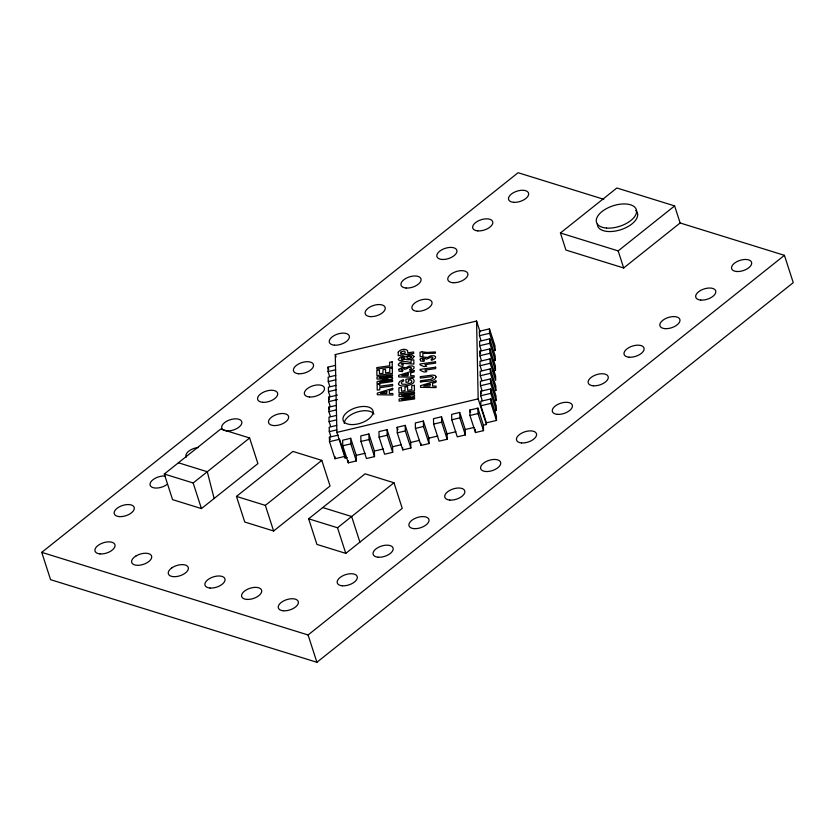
<?xml version="1.0" encoding="UTF-8"?>
<svg xmlns="http://www.w3.org/2000/svg" width="835" height="835" viewBox="0 0 835 835"><rect width="100%" height="100%" fill="white"/><g stroke="black" fill="none" stroke-linecap="round" stroke-linejoin="round"><path stroke-width="1.25" d="M398.514 383.672L399.683 381.48L403.326 379.612L403.691 380.864L401.238 382.472L401.844 384.11L406.029 384.319L409.787 383.411A2.662 1.367 -17.9 0 0 411.853 381.438L410.841 379.894L408.534 380.217L408.576 382.002L405.987 382.367L405.925 379.257L412.563 378.307C418.94 384.142 404.203 387.273 400.236 385.572A6.106 3.142 -17.9 0 1 398.514 383.672M680.128 222.976L623.682 267.972L565.932 250.062L560.421 232.996L616.877 188L674.617 205.911L680.128 222.976L784.43 255.333L793.25 282.647L316.903 662.28L50.57 579.667L41.75 552.353L518.097 172.72L603.768 199.294M164.297 474.029L220.753 429.033L249.623 437.989L257.9 463.602L201.444 508.588L172.574 499.633L164.297 474.029L193.167 482.985L201.444 508.588M193.167 482.985L249.623 437.989M236.472 496.418L292.928 451.422L321.799 460.377L330.075 485.991L273.619 530.987L244.749 522.021L236.472 496.418L265.342 505.373L273.619 530.987M265.342 505.373L321.799 460.377M560.421 232.996L618.161 250.907L674.617 205.911M308.647 518.806L365.104 473.821L393.974 482.776L402.251 508.379L345.794 553.375L316.924 544.42L308.647 518.806L337.528 527.762L345.794 553.375M337.528 527.762L393.974 482.776M41.75 552.353L308.084 634.976L784.43 255.333M347.151 457.517L345.137 457.998L336.87 432.394L335.273 354.551L476.576 321.047L480.125 332.017M329.637 376.481L328.061 371.596L327.978 367.149L335.545 365.354M492.546 350.971L495.071 350.366L494.978 345.92L489.467 328.854L479.373 331.245L479.467 335.691L481.043 340.576M328.061 371.596L335.639 369.801M479.467 335.691L489.56 333.301L489.467 328.854M335.753 375.364L328.176 377.159L328.27 381.605L329.846 386.48M492.754 360.981L495.27 360.376L495.186 355.929L489.675 338.864L479.572 341.254L479.666 345.7L481.242 350.575M328.27 381.605L335.837 379.81M479.666 345.7L489.759 343.31L489.675 338.864M335.952 385.373L328.385 387.169L328.479 391.615L330.044 396.489M481.451 360.584L479.874 355.71L479.781 351.264L489.874 348.873L495.385 365.939L495.479 370.385L492.953 370.99M328.479 391.615L336.046 389.82M479.874 355.71L489.968 353.32L489.874 348.873M330.253 406.499L328.677 401.625L328.583 397.178L337.423 395.08M490.082 358.873L490.166 363.329L495.687 380.395L495.593 375.948L490.082 358.873L479.989 361.273L480.073 365.72L481.649 370.594M328.677 401.625L337.507 399.527M480.073 365.72L490.166 363.329M330.462 416.508L328.886 411.634L328.792 407.188L336.359 405.392M493.36 390.999L495.886 390.404L495.802 385.958L490.281 368.882L480.188 371.283L480.282 375.729L481.858 380.603M328.886 411.634L336.453 409.839M480.282 375.729L490.375 373.329L490.281 368.882M336.568 415.392L329 417.187L329.084 421.644L330.66 426.518M493.568 401.009L496.094 400.414L496 395.967L490.489 378.892L480.396 381.292L480.49 385.739L482.056 390.613M329.084 421.644L336.662 419.848M480.49 385.739L490.583 383.338L490.489 378.892M336.766 425.401L329.199 427.196L329.293 431.653L330.869 436.528M482.265 400.623L480.689 395.748L480.595 391.291L490.688 388.901L496.209 405.977L496.293 410.423L493.777 411.018M329.293 431.653L336.86 429.858M480.689 395.748L490.782 393.348L490.688 388.901M336.87 432.394L478.173 398.88L476.576 321.047M329.491 441.652L339.594 439.262L345.105 456.338L335.012 458.728L329.491 441.652L329.408 437.206L338.238 435.118M486.408 422.823L496.501 420.433L496.408 415.976L490.896 398.911L480.803 401.301L480.897 405.747L486.408 422.823L486.44 424.493L483.413 425.203L483.517 430.63L475.449 432.54L469.938 415.475L469.823 410.048L477.902 408.138L483.413 425.203M480.897 405.747L490.99 403.357L490.896 398.911M350.721 438.302L342.653 440.212L342.757 445.775L348.279 462.84L356.347 460.93L356.232 455.367L350.721 438.302L350.836 443.855L356.347 460.93M368.893 433.991L360.814 435.901L360.929 441.464L366.44 458.53L374.518 456.62L374.404 451.057L368.893 433.991L369.007 439.544L374.518 456.62M387.064 429.681L378.986 431.591L379.1 437.154L384.611 454.23L392.69 452.309L392.575 446.746L387.064 429.681L387.179 435.244L392.69 452.309M397.157 427.29L405.226 425.37L410.747 442.446L410.851 447.998L402.783 449.919L397.272 432.843L397.157 427.29L397.94 429.722M423.387 421.059L415.319 422.98L415.423 428.397L420.944 445.472L429.013 443.552L428.908 438.135L423.387 421.059L423.502 426.487L429.013 443.552M441.558 416.759L433.49 418.669L433.595 424.096L439.106 441.162L447.184 439.252L447.069 433.824L441.558 416.759L441.673 422.176L447.184 439.252M459.73 412.448L451.651 414.358L451.766 419.786L457.277 436.851L465.356 434.941L465.241 429.514L459.73 412.448L459.834 417.865L465.356 434.941M415.423 428.397L423.502 426.487M433.595 424.096L441.673 422.176M451.766 419.786L459.834 417.865M469.938 415.475L478.006 413.555L477.902 408.138M342.757 445.775L350.836 443.855M360.929 441.464L369.007 439.544M379.1 437.154L387.179 435.244M397.272 432.843L405.34 430.933L405.226 425.37M356.232 455.367L365.072 453.269M374.404 451.057L383.234 448.969M392.575 446.746L401.405 444.658M410.747 442.446L419.567 440.348M428.908 438.135L437.738 436.037M447.069 433.824L455.91 431.726M465.241 429.514L474.071 427.426M178.408 462.778L207.289 471.733L214.125 498.485M322.769 507.565L351.639 516.521L359.906 542.124M618.161 250.907L623.682 267.972M489.56 333.301L495.071 350.366M489.759 343.31L495.27 360.376M489.968 353.32L495.479 370.385M490.375 373.329L495.886 390.404M490.583 383.338L496.094 400.414M479.781 351.264L480.574 353.706M490.782 393.348L496.293 410.423M490.99 403.357L496.501 420.433M480.595 391.291L481.388 393.734M478.173 398.88L486.44 424.493M478.006 413.555L483.517 430.63M469.823 410.048L470.606 412.49M405.34 430.933L410.851 447.998M335.273 354.551L336.067 356.994M327.978 367.149L328.76 369.592M328.583 397.178L329.376 399.61M328.792 407.188L329.575 409.62M329.408 437.206L330.19 439.648M308.084 634.976L316.903 662.28M475.376 429.294L475.449 432.54M420.892 443.302L420.944 445.472M402.731 447.696L402.783 449.919M348.226 460.617L348.279 462.84M345.105 456.338L345.137 457.998M334.96 456.505L335.012 458.728M344.281 423.46A15.698 8.089 -17.9 0 1 357.119 412.041A15.698 8.089 -17.9 0 1 373.955 414.087M186.215 457.194A10.469 5.386 -17.9 0 1 198.438 447.456M167.303 484.258A10.469 5.386 -17.9 0 1 153.682 487.817A10.469 5.386 -17.9 0 1 151.751 480.793A10.469 5.386 -17.9 0 1 165.027 476.002M635.717 210.41A20.927 10.782 -17.9 0 1 622.117 229.27A20.927 10.782 -17.9 0 1 597.338 224.239M400.748 352.161L400.727 353.831L405.194 353.184L404.892 351.358L403.91 350.95L400.748 352.161M436.11 376.992C433.991 382.847 424.838 380.353 420.433 382.253L420.412 380.823L431.361 379.236L433.459 377.556L431.841 376.575L420.349 378.098L420.318 376.658L432.593 375.072L435.223 375.52L436.11 376.992M398.243 352.067L398.211 355.627L413.69 353.414L413.659 351.984L407.751 352.829L407.595 350.575C405.288 348.143 400.017 349.437 398.243 352.067M398.399 364.394L398.629 365.594L400.873 366.231L402.814 366.054L403.232 364.603C395.038 362.4 412.313 364.039 413.899 364.07L413.816 359.833L411.05 360.229L411.102 362.64C407.125 361.628 401.04 360.219 398.399 364.394M414.024 356.482C412.949 359.635 407.96 360.584 405.257 359.165L401.364 360.751L399.422 360.636L398.222 359.374L400.414 357.004L403.055 356.315L405.445 356.858L408.722 355.219L412.135 355L414.024 356.482M398.702 369.404L399.161 371.272L402.48 371.554L403.002 370.176L401.009 370.041L401.28 369.174L404.161 368.59L404.756 369.414L407.365 368.454C409.067 365.939 414.369 368.204 409.609 369.32L409.985 370.542L412.573 369.467L413.983 368.225L414.118 366.857L412.427 365.928L409.098 366.095L406.05 367.692L402.428 367.348L398.702 369.404M420.172 359.186L420.631 361.054L423.961 361.336L424.483 359.958L422.479 359.833L422.75 358.966L425.641 358.372L426.236 359.196L428.835 358.236C430.536 355.72 435.839 357.985 431.079 359.102L431.455 360.323L434.043 359.259L435.452 358.006L435.588 356.639L433.897 355.71L430.568 355.877L427.52 357.474L423.909 357.13L420.172 359.186M404.265 358.152C400.549 361.868 399.714 355.971 404.265 358.152M411.655 356.952C407.24 361.273 403.91 355.407 411.394 356.566L411.655 356.952M171.843 567.863L170.058 569.345A10.469 5.386 -17.9 0 0 170.57 576.025L172.511 576.567A10.469 5.386 -17.9 0 0 184.785 573.447L186.57 571.965A10.469 5.386 -17.9 0 0 186.069 565.285L184.128 564.742A10.469 5.386 -17.9 0 0 171.843 567.863M135.959 555.974L133.997 557.404A10.469 5.386 -17.9 0 0 133.318 564.356L135.072 565.034A10.469 5.386 -17.9 0 0 147.346 562.581L149.308 561.151A10.469 5.386 -17.9 0 0 149.987 554.2L148.233 553.522A10.469 5.386 -17.9 0 0 135.959 555.974M414.035 370.563L398.608 375.353L398.65 376.94L414.17 377.222L414.139 375.75L410.716 375.729L410.653 372.953L414.066 371.919L414.035 370.563M392.711 388.348L377.295 393.139L377.326 394.725L392.857 395.018L392.826 393.536L389.392 393.515L389.34 390.749L392.742 389.705L392.711 388.348M435.933 380.927L420.506 385.718L420.537 387.315L436.068 387.597L436.037 386.125L432.603 386.094L432.551 383.328L435.953 382.284L435.933 380.927M408.085 373.746L401.875 375.625L408.127 375.687L408.085 373.746M386.772 391.531L380.562 393.41L386.803 393.473L386.772 391.531M429.983 384.121L423.773 385.989L430.025 386.052L429.983 384.121M387.878 378.892L377.055 381.678L377.096 383.724L392.575 381.522L392.554 380.228L379.622 382.18L392.523 378.871L392.492 377.503L379.622 377.785L392.471 376.126L392.44 374.811L376.961 377.013L377.002 379.08L387.878 378.892M409.912 396.301L399.099 399.088L399.14 401.134L414.619 398.932L414.588 397.637L401.656 399.589L414.557 396.27L414.536 394.913L401.666 395.195L414.504 393.525L414.473 392.22L399.005 394.423L399.046 396.489L409.912 396.301M392.304 367.943L389.715 368.318L389.799 372.327L385.593 372.921L385.519 369.31L382.931 369.686L383.004 373.287L379.487 373.788L379.414 370.062L376.825 370.427L376.94 375.604L392.408 373.391L392.304 367.943M414.337 385.352L411.749 385.728L411.832 389.736L407.637 390.331L407.553 386.72L404.975 387.085L405.048 390.696L401.531 391.197L401.458 387.471L398.869 387.837L398.973 393.003L414.452 390.801L414.337 385.352M422.186 351.879L420.036 352.182L420.13 356.785L422.927 356.388L422.865 353.403L435.369 353.247L435.338 351.952L427.207 352.433L422.186 351.879M392.179 361.868L389.59 362.233L389.663 365.793L376.773 367.619L376.804 369.06L392.273 366.857L392.179 361.868M435.536 361.785L419.963 363.997L419.984 364.832L424.013 366.617L426.716 366.231L424.838 364.676L435.567 363.152L435.536 361.785M435.651 367.202L420.078 369.414L420.099 370.249L424.128 372.045L426.831 371.658L424.952 370.103L435.682 368.579L435.651 367.202M379.706 384.246L377.117 384.622L377.232 390.112L379.821 389.747L379.779 387.701L392.669 385.864L392.638 384.434L379.748 386.261L379.706 384.246M350.752 424.545A15.698 8.089 -17.9 0 0 373.172 411.843A15.698 8.089 -17.9 0 0 350.189 410.173A15.698 8.089 -17.9 0 0 350.752 424.545M100.043 553.918A10.469 5.386 -17.9 0 0 115.084 545.505A10.469 5.386 -17.9 0 0 99.845 544.284A10.469 5.386 -17.9 0 0 100.043 553.918M629.11 357.213A10.469 5.386 -17.9 0 0 644.15 348.811A10.469 5.386 -17.9 0 0 628.912 347.59A10.469 5.386 -17.9 0 0 629.11 357.213M557.404 414.358A10.469 5.386 -17.9 0 0 572.455 405.956A10.469 5.386 -17.9 0 0 557.216 404.724A10.469 5.386 -17.9 0 0 557.404 414.358M485.709 471.504A10.469 5.386 -17.9 0 0 500.749 463.091A10.469 5.386 -17.9 0 0 485.511 461.87A10.469 5.386 -17.9 0 0 485.709 471.504M736.658 271.5A10.469 5.386 -17.9 0 0 751.698 263.098A10.469 5.386 -17.9 0 0 736.46 261.877A10.469 5.386 -17.9 0 0 736.658 271.5M700.805 300.078A10.469 5.386 -17.9 0 0 715.846 291.666A10.469 5.386 -17.9 0 0 700.607 290.444A10.469 5.386 -17.9 0 0 700.805 300.078M664.952 328.646A10.469 5.386 -17.9 0 0 680.003 320.243A10.469 5.386 -17.9 0 0 664.764 319.012A10.469 5.386 -17.9 0 0 664.952 328.646M593.257 385.791A10.469 5.386 -17.9 0 0 608.297 377.378A10.469 5.386 -17.9 0 0 593.059 376.157A10.469 5.386 -17.9 0 0 593.257 385.791M449.856 500.071A10.469 5.386 -17.9 0 0 464.897 491.669A10.469 5.386 -17.9 0 0 449.658 490.437A10.469 5.386 -17.9 0 0 449.856 500.071M414.014 528.639A10.469 5.386 -17.9 0 0 429.054 520.236A10.469 5.386 -17.9 0 0 413.816 519.015A10.469 5.386 -17.9 0 0 414.014 528.639M521.562 442.926A10.469 5.386 -17.9 0 0 536.602 434.524A10.469 5.386 -17.9 0 0 521.364 433.302A10.469 5.386 -17.9 0 0 521.562 442.926M513.629 202.32A10.469 5.386 -17.9 0 0 528.67 193.908A10.469 5.386 -17.9 0 0 513.431 192.687A10.469 5.386 -17.9 0 0 513.629 202.32M477.777 230.888A10.469 5.386 -17.9 0 0 492.827 222.486A10.469 5.386 -17.9 0 0 477.589 221.254A10.469 5.386 -17.9 0 0 477.777 230.888M370.427 316.622A10.469 5.386 -17.9 0 0 385.269 308.073A10.469 5.386 -17.9 0 0 369.842 307.082A10.469 5.386 -17.9 0 0 370.427 316.622M452.873 282.7A10.469 5.386 -17.9 0 0 467.924 274.298A10.469 5.386 -17.9 0 0 452.685 273.076A10.469 5.386 -17.9 0 0 452.873 282.7M417.03 311.278A10.469 5.386 -17.9 0 0 432.071 302.865A10.469 5.386 -17.9 0 0 416.832 301.644A10.469 5.386 -17.9 0 0 417.03 311.278M441.934 259.455A10.469 5.386 -17.9 0 0 456.975 251.053A10.469 5.386 -17.9 0 0 441.736 249.832A10.469 5.386 -17.9 0 0 441.934 259.455M406.081 288.033A10.469 5.386 -17.9 0 0 421.122 279.621A10.469 5.386 -17.9 0 0 405.883 278.399A10.469 5.386 -17.9 0 0 406.081 288.033M334.386 345.179A10.469 5.386 -17.9 0 0 349.427 336.766A10.469 5.386 -17.9 0 0 334.188 335.545A10.469 5.386 -17.9 0 0 334.386 345.179M273.63 425.558A10.469 5.386 -17.9 0 0 288.67 417.156A10.469 5.386 -17.9 0 0 273.431 415.924A10.469 5.386 -17.9 0 0 273.63 425.558M309.482 396.99A10.469 5.386 -17.9 0 0 324.523 388.578A10.469 5.386 -17.9 0 0 309.284 387.356A10.469 5.386 -17.9 0 0 309.482 396.99M226.838 430.891A10.469 5.386 -17.9 0 0 241.879 422.479A10.469 5.386 -17.9 0 0 226.64 421.257A10.469 5.386 -17.9 0 0 226.838 430.891M262.681 402.313A10.469 5.386 -17.9 0 0 277.721 393.911A10.469 5.386 -17.9 0 0 262.482 392.69A10.469 5.386 -17.9 0 0 262.681 402.313M298.533 373.746A10.469 5.386 -17.9 0 0 313.574 365.344A10.469 5.386 -17.9 0 0 298.335 364.112A10.469 5.386 -17.9 0 0 298.533 373.746M342.308 585.784A10.469 5.386 -17.9 0 0 357.349 577.382A10.469 5.386 -17.9 0 0 342.11 576.15A10.469 5.386 -17.9 0 0 342.308 585.784M283.117 610.761A10.469 5.386 -17.9 0 0 298.408 602.546A10.469 5.386 -17.9 0 0 283.42 601.023A10.469 5.386 -17.9 0 0 283.117 610.761M210.034 588.038A10.469 5.386 -17.9 0 0 225.074 579.636A10.469 5.386 -17.9 0 0 209.835 578.404A10.469 5.386 -17.9 0 0 210.034 588.038M246.701 599.415A10.469 5.386 -17.9 0 0 261.741 591.003A10.469 5.386 -17.9 0 0 246.502 589.781A10.469 5.386 -17.9 0 0 246.701 599.415M378.161 557.216A10.469 5.386 -17.9 0 0 393.202 548.804A10.469 5.386 -17.9 0 0 377.963 547.583A10.469 5.386 -17.9 0 0 378.161 557.216M119.29 516.604A10.469 5.386 -17.9 0 0 134.331 508.191A10.469 5.386 -17.9 0 0 119.092 506.97A10.469 5.386 -17.9 0 0 119.29 516.604M606.523 228.059A20.927 10.782 -17.9 0 0 636.604 211.255A20.927 10.782 -17.9 0 0 606.126 208.802A20.927 10.782 -17.9 0 0 606.523 228.059"/></g></svg>
